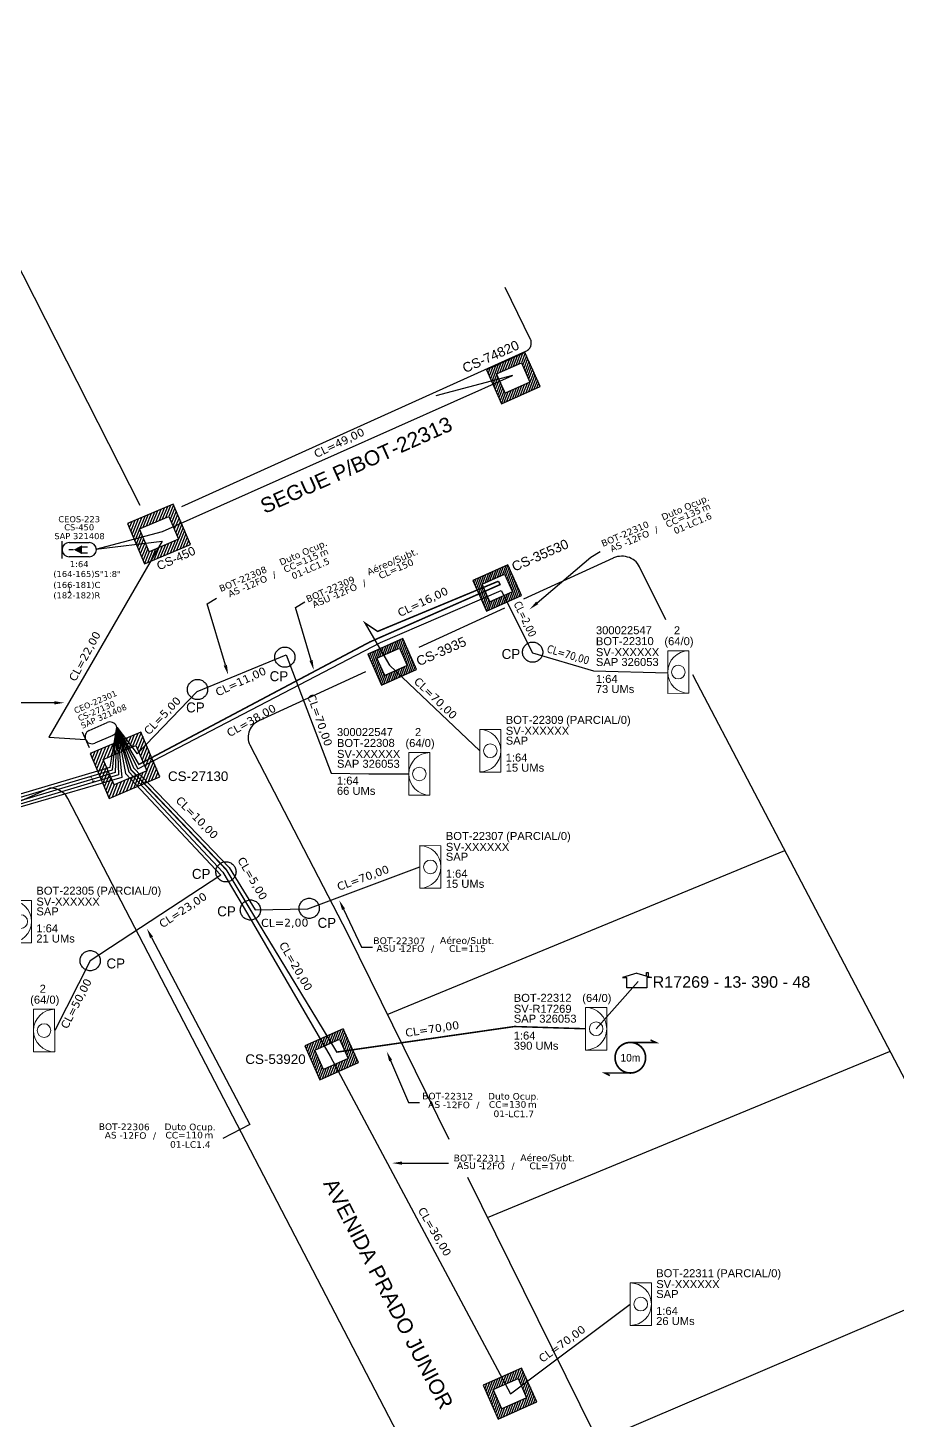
# Model space of a CAD drawing. Header units: metres. Extents: x -1286 to 424, y -500 to 94.
# Drawn here: x -767.7 to -617, y -372.5 to -131.2 of the extents above; entities that cross this region are included whole.
import ezdxf
from ezdxf import colors
from ezdxf.entities.mleader import LeaderData, LeaderLine
from ezdxf.enums import TextEntityAlignment as Align
from ezdxf.math import Vec2, Vec3

# ---------------------------------------------------------------- set-up
doc = ezdxf.new("R2010")
doc.units = ezdxf.units.M
doc.linetypes.add('PHANTOM2', pattern=[1.25, 0.625, -0.125, 0.125, -0.125, 0.125, -0.125])
for name, color, linetype in [('10.0-Cartográfico', 4, 'Continuous'), ('10.1-Caixas Subterrâneas', 5, 'Continuous'), ('20.4-CEOS', 1, 'Continuous'), ('20.5-CEO', 1, 'Continuous'), ('CAP_A_INSTALAR', 1, 'Continuous'), ('CELULAS_GPON', 7, 'Continuous'), ('Folga', 1, 'Continuous'), ('label_cabos', 7, 'Continuous'), ('Legenda', 1, 'Continuous'), ('LOGRADOURO', 5, 'Continuous'), ('surveys', 7, 'Continuous'), ('surveys legendas', 7, 'Continuous')]:
    doc.layers.add(name, color=color, linetype=linetype)
doc.layers.add("20.0-LEGENDA DOS CDO'S", color=1, linetype='Continuous', lineweight=0)
doc.layers.add('20.1-CDO_INTERIOR', color=1, linetype='Continuous', lineweight=0)
doc.layers.add('DROP DE CLIENTE', color=140, linetype='Continuous', plot=False)
doc.layers.add('EXTRA', color=50, linetype='Continuous', plot=False)
doc.styles.add('ARIAL', font='arial.ttf')
doc.styles.add('siredit', font='verdana.ttf')
doc.linetypes.add('FENCELINE1', pattern='A,0.25,-0.1,[133,ltypeshp.shx,S=0.1,R=0,X=-0.1,Y=0],-0.1,1', length=1.45)

# ---------------------------------------------------------------- blocks, each defined once
blk = doc.blocks.new('MHMZ')
at = {"color": 0, "linetype": 'PHANTOM2'}
blk.add_circle((0, 0), 0.0000101, dxfattribs=at)
blk = doc.blocks.new('*X74')
at = {"color": 0, "linetype": 'Continuous'}
for p, q in [((-1.25, 0.34099), (-0.49099, 1.1)), ((-1.25, 0.517767), (-0.667767, 1.1)), ((-1.25, 0.694544), (-0.844544, 1.1)), ((-1.25, 0.87132), (-1.02132, 1.1)), ((-1.25, 1.048097), (-1.198097, 1.1)), ((-0.789214, 0.625), (-0.314214, 1.1)), ((-0.612437, 0.625), (-0.137437, 1.1)), ((-0.43566, 0.625), (0.03934, 1.1)), ((-0.258883, 0.625), (0.216117, 1.1)), ((-0.082107, 0.625), (0.392893, 1.1)), ((0.09467, 0.625), (0.56967, 1.1)), ((0.271447, 0.625), (0.746447, 1.1)), ((0.448223, 0.625), (0.923223, 1.1)), ((0.625, 0.625), (1.1, 1.1)), ((0.801777, 0.625), (1.25, 1.073223)), ((0.8035, 0.449947), (1.25, 0.896447)), ((0.8035, 0.27317), (1.25, 0.71967)), ((-1.25, 0.164214), (-0.8035, 0.610714)), ((-1.25, -0.012563), (-0.8035, 0.433937)), ((-1.25, -0.18934), (-0.8035, 0.25716)), ((-1.25, -0.366117), (-0.8035, 0.080383)), ((0.8035, 0.096393), (1.25, 0.542893)), ((0.8035, -0.080383), (1.25, 0.366117)), ((0.8035, -0.25716), (1.25, 0.18934)), ((0.8035, -0.433937), (1.25, 0.012563)), ((-1.25, -0.542893), (-0.8035, -0.096393)), ((-1.25, -0.71967), (-0.8035, -0.27317)), ((-1.25, -0.896447), (-0.8035, -0.449947)), ((-1.25, -1.073223), (-0.801777, -0.625)), ((-1.1, -1.1), (-0.625, -0.625)), ((-0.923223, -1.1), (-0.448223, -0.625)), ((-0.746447, -1.1), (-0.271447, -0.625)), ((-0.56967, -1.1), (-0.09467, -0.625)), ((-0.392893, -1.1), (0.082107, -0.625)), ((-0.216117, -1.1), (0.258883, -0.625)), ((-0.03934, -1.1), (0.43566, -0.625)), ((0.137437, -1.1), (0.612437, -0.625)), ((0.314214, -1.1), (0.789214, -0.625)), ((0.49099, -1.1), (1.25, -0.34099)), ((0.667767, -1.1), (1.25, -0.517767)), ((0.8035, -0.610714), (1.25, -0.164214)), ((0.844544, -1.1), (1.25, -0.694544)), ((1.02132, -1.1), (1.25, -0.87132)), ((1.198097, -1.1), (1.25, -1.048097))]:
    blk.add_line(p, q, dxfattribs=at)
blk = doc.blocks.new('MANHOLE_MQ')
at = {"color": 0, "linetype": 'Continuous'}
for p, q in [((0.00000623, 0.00000569), (-0.00000627, 0.00000569)), ((-0.00000627, 0.00000569), (-0.00000627, -0.00000531)), ((-0.00000404, 0.00000331), (0.00000399, 0.00000331)), ((-0.00000404, -0.00000294), (-0.00000404, 0.00000331)), ((0.00000399, 0.00000331), (0.00000399, -0.00000294)), ((0.00000623, -0.00000531), (0.00000623, 0.00000569)), ((0.00000399, -0.00000294), (-0.00000404, -0.00000294)), ((0.00000399, -0.00000294), (0.00000399, -0.00000294)), ((-0.00000627, -0.00000531), (0.00000623, -0.00000531))]:
    blk.add_line(p, q, dxfattribs=at)
at = {"color": 0, "linetype": 'Continuous', "xscale": 5e-06, "yscale": 5e-06, "zscale": 1e-05}
blk.add_blockref('*X74', (-0.00000002, 0.00000019), dxfattribs=at)
blk = doc.blocks.new('*U86')
at = {"layer": '20.4-CEOS', "color": 7, "style": 'siredit'}
for tag, p in [('FIBRAS_SPLITTER', (0, 0)), ('FIBRAS_TOP_C', (0, -4.13)), ('RESERVA_FINAIS', (0, -5.46))]:
    blk.add_attdef(tag, p, '', height=1.01, dxfattribs=at)
for tag, p, flags in [('ID_ATIVIDADE', (0, -6.77), 3), ('QTDE', (0, -9.4), 1), ('FATOR', (0, -8.09), 1), ('FID', (0, -10.71), 1)]:
    blk.add_attdef(tag, p, '', height=1.01, dxfattribs=dict(at, flags=flags))
blk = doc.blocks.new('CDOI_CT_DRT')
at = {"layer": '20.1-CDO_INTERIOR', "color": 0, "lineweight": 18}
blk.add_lwpolyline([(2.13, -2.13), (2.13, 2.12), (0, 2.12), (0, -2.13)], close=True, dxfattribs=at)
blk.add_circle((1.06, 0), 0.68, dxfattribs=at)
blk.add_arc((0, 0), 2.13, 269.9724, 89.9724, dxfattribs=at)
at = {"layer": "20.0-LEGENDA DOS CDO'S", "color": 0, "style": 'ARIAL'}
for tag, p in [('CDO_N', (2.61, 2.69)), ('SURVEY', (2.61, 1.6)), ('SAP', (2.61, 0.61)), ('1:XX', (2.6, -1.08)), ('UMS', (2.6, -2.09))]:
    blk.add_attdef(tag, p, '', height=0.68, rotation=359.9724, dxfattribs=at)
blk.add_attdef('FIBRAS_UTILIZADAS', text='', height=0.68, rotation=359.9724, dxfattribs=at).set_placement((10.32, 2.69), align=Align.CENTER)
blk = doc.blocks.new('Inst CB DT OCUP CFOA-SM-AS-80-TS-24')
at = {"layer": 'label_cabos', "color": 0, "style": 'siredit'}
for tag, flags, p in [('ID_ATIVIDADE', 3, (1.31, 2.67)), ('FATOR', 1, (11.56, 2.55))]:
    blk.add_attdef(tag, text='', height=1, rotation=359.69, dxfattribs=dict(at, flags=flags)).set_placement(p, align=Align.MIDDLE_CENTER)
for tag, p in [('TIPO_CABO', (1.76, 0)), ('DESTINO_CABO', (3.13, 1.26)), ('CABO', (4.69, -0.05)), ('/', (7.71, -0.05)), ('LANCE', (10.91, 0)), ('TIPO_CABO', (13.11, 1.24)), ('UND', (15.96, 0)), ('FID', (13.15, -1.41))]:
    blk.add_attdef(tag, text='', height=1, rotation=359.69, dxfattribs=at).set_placement(p, align=Align.MIDDLE_CENTER)
blk.add_attdef('QTDE', (12.43, -0.47), '', height=1, rotation=359.69, dxfattribs=at)
blk = doc.blocks.new('LEGENDA DOS CABOS')
at = {"layer": 'EXTRA', "color": 0, "style": 'siredit'}
for tag, p in [('ID', (4.6, 0.97)), ('XX', (9.03, 0.97))]:
    blk.add_attdef(tag, text='', height=0.48, rotation=359.69, dxfattribs=at).set_placement(p, align=Align.MIDDLE_CENTER)
at = {"layer": 'Legenda', "color": 0, "style": 'siredit'}
for tag, p in [('TIPO_CABO', (1.31, 0)), ('CABO', (4.69, -0.05)), ('/', (6.81, -0.05)), ('METROS', (10.03, -0.05))]:
    blk.add_attdef(tag, text='', height=0.8, rotation=359.69, dxfattribs=at).set_placement(p, align=Align.MIDDLE_CENTER)
blk = doc.blocks.new('A$C07E14978')
at = {"layer": 'Folga', "color": 0, "const_width": 0.146}
blk.add_lwpolyline([(2.23, 2.92, 1.000012), (2.23, 0.28, 0.999978)], format="xyb", close=True, dxfattribs=at)
at = {"layer": 'Folga', "color": 0, "const_width": 0.137}
for points in [[(2.23, 2.92), (4.42, 2.92), (3.98, 3.13)], [(2.23, 0.28), (0.03, 0.28), (0.47, 0.06)]]:
    blk.add_lwpolyline(points, dxfattribs=at)
at = {"layer": 'Folga', "color": 0}
blk.add_text('10m', height=0.659, dxfattribs=at).set_placement((1.38, 1.27))

msp = doc.modelspace()

# ---------------------------------------------------------------- linework, layer by layer
at = {"layer": '10.0-Cartográfico'}
for p, q in [((-705.43, -302.13), (-636.52, -273.72)), ((-688.04, -337.33), (-618.34, -308.59))]:
    msp.add_line(p, q, dxfattribs=at)
for points in [[(-790.37, -131.18), (-764.68, -181.72)], [(-741.03, -214.1), (-681.4, -187.2), (-681.25, -187.13), (-681.09, -187.04), (-680.96, -186.93), (-680.84, -186.8), (-680.73, -186.67), (-680.64, -186.53), (-680.56, -186.39), (-680.51, -186.23), (-680.46, -186.08), (-680.45, -185.9), (-680.45, -185.75), (-680.45, -185.58), (-680.49, -185.42), (-680.54, -185.26), (-680.6, -185.16), (-684.99, -176.17)], [(-764.68, -181.72), (-748.32, -213.9)], [(-657.14, -233.77), (-661.69, -224.57), (-661.87, -224.27), (-662.06, -223.99), (-662.28, -223.74), (-662.54, -223.51), (-662.81, -223.31), (-663.12, -223.14), (-663.44, -222.99), (-663.76, -222.88), (-664.1, -222.79), (-664.46, -222.75), (-664.81, -222.74), (-665.17, -222.76), (-665.5, -222.81), (-665.86, -222.89), (-666.18, -223.02), (-666.28, -223.05), (-681.83, -230.2)], [(-685.11, -231.72), (-699.94, -238.54)], [(-709.19, -242.79), (-727.67, -251.29), (-727.99, -251.45), (-728.28, -251.64), (-728.54, -251.85), (-728.78, -252.09), (-728.99, -252.35), (-729.18, -252.64), (-729.32, -252.94), (-729.44, -253.25), (-729.5, -253.56), (-729.55, -253.89), (-729.56, -254.22), (-729.52, -254.55), (-729.45, -254.86), (-729.35, -255.17), (-729.22, -255.44)], [(-651.72, -244.74), (-652.44, -243.28)], [(-599.36, -344.56), (-651.72, -244.74)], [(-729.22, -255.44), (-712.34, -288.13), (-694.74, -323.76)], [(-695.9, -389.64), (-760.79, -264.71), (-760.96, -264.43), (-761.17, -264.16), (-761.39, -263.92), (-761.65, -263.69), (-761.94, -263.49), (-762.23, -263.32), (-762.55, -263.18), (-762.89, -263.07), (-763.23, -263), (-763.58, -262.96), (-763.94, -262.94), (-874.23, -311.75)], [(-691.49, -330.35), (-669.62, -374.64), (-669.53, -374.79), (-669.43, -374.92), (-669.32, -375.04), (-669.19, -375.17), (-669.05, -375.27), (-668.9, -375.35), (-668.74, -375.43), (-668.57, -375.49), (-668.4, -375.53), (-668.24, -375.55), (-668.05, -375.56), (-667.88, -375.54), (-667.71, -375.52), (-667.53, -375.48), (-667.36, -375.41), (-600.16, -346.67)]]:
    msp.add_lwpolyline(points, dxfattribs=at)
at = {"layer": '20.1-CDO_INTERIOR', "color": 7, "lineweight": 18}
for points in [[(-656.81, -246.51), (-656.81, -239.14), (-653.13, -239.14), (-653.13, -246.5)], [(-685.72, -260.14), (-685.71, -252.77), (-689.4, -252.77), (-689.4, -260.14)], [(-701.7, -264.15), (-701.7, -256.78), (-698.02, -256.78), (-698.02, -264.15)], [(-696.11, -280.26), (-696.11, -272.9), (-699.79, -272.89), (-699.79, -280.26)], [(-766.76, -308.62), (-766.76, -301.26), (-763.08, -301.26), (-763.07, -308.62)], [(-659.64, -356.03), (-659.64, -348.66), (-663.32, -348.66), (-663.32, -356.03)]]:
    msp.add_lwpolyline(points, close=True, dxfattribs=at)
at = {"layer": '20.1-CDO_INTERIOR', "color": 1, "lineweight": 18}
msp.add_lwpolyline([(-667.37, -300.95), (-667.36, -308.32), (-671.05, -308.32), (-671.05, -300.95)], close=True, dxfattribs=at)
at = {"layer": '20.1-CDO_INTERIOR', "color": 7, "lineweight": 18}
for centre in [(-654.97, -242.82), (-687.56, -256.45), (-699.86, -260.47), (-697.95, -276.58), (-764.92, -304.94), (-661.48, -352.35)]:
    msp.add_circle(centre, 1.18, dxfattribs=at)
at = {"layer": '20.1-CDO_INTERIOR', "color": 1, "lineweight": 18}
msp.add_circle((-669.21, -304.63), 1.18, dxfattribs=at)
at = {"layer": '20.1-CDO_INTERIOR', "color": 7, "lineweight": 18}
for centre, start, end in [((-653.13, -242.82), 90.0276, 270.0276), ((-689.4, -256.45), 269.9724, 89.9724), ((-698.02, -260.46), 90.0276, 270.0276), ((-699.79, -276.58), 269.9724, 89.9724), ((-763.07, -304.94), 90.0276, 270.0276), ((-663.32, -352.35), 269.9724, 89.9724)]:
    msp.add_arc(centre, 3.68, start, end, dxfattribs=at)
at = {"layer": '20.1-CDO_INTERIOR', "color": 1, "lineweight": 18}
msp.add_arc((-671.05, -304.63), 3.68, 270.0276, 90.0276, dxfattribs=at)
at = {"layer": '20.4-CEOS', "color": 5}
for p, q in [((-760.56, -220.37), (-757.09, -220.37)), ((-757.09, -222.85), (-760.56, -222.85))]:
    msp.add_line(p, q, dxfattribs=at)
for points in [[(-761.8, -223.11), (-761.8, -220.12)], [(-759.79, -221.61), (-760.62, -221.61)], [(-758.41, -221.12), (-757.36, -221.12)], [(-758.41, -222.15), (-757.36, -222.15)]]:
    msp.add_lwpolyline(points, dxfattribs=at)
msp.add_lwpolyline([(-759.79, -221.61, 0, 1.53, 0), (-758.35, -221.61, 1.53, 1.53, 0)], format="xyseb", dxfattribs=at)
for centre, start, end in [((-760.56, -221.61), 90, 270), ((-757.09, -221.61), 270, 90)]:
    msp.add_arc(centre, 1.24, start, end, dxfattribs=at)
at = {"layer": '20.5-CEO', "color": 5}
for p, q in [((-757.08, -252.92), (-753.96, -251.56)), ((-752.99, -253.78), (-756.11, -255.15))]:
    msp.add_line(p, q, dxfattribs=at)
msp.add_lwpolyline([(-758.29, -253.18), (-757.12, -255.86)], dxfattribs=at)
for centre, start, end in [((-756.6, -254.03), 113.5674, 293.5674), ((-753.48, -252.67), 293.5674, 113.5674)]:
    msp.add_arc(centre, 1.21, start, end, dxfattribs=at)
at = {"layer": 'CAP_A_INSTALAR', "color": 7, "linetype": 'FENCELINE1', "ltscale": 3}
for points in [[(-755.94, -221.52), (-744.36, -218.47), (-683.71, -191.42), (-696.99, -194.92)], [(-752.31, -252.35), (-748.69, -259.56), (-706.62, -237.72), (-685.68, -228.66), (-680.23, -239.47), (-669.66, -242.58), (-656.81, -242.95)], [(-752.31, -252.35), (-748.8, -256.97), (-738.39, -246.2), (-722.96, -239.83), (-715.17, -260.33), (-708.61, -260.45), (-701.7, -260.47)], [(-705.01, -241.63), (-689.4, -256.45), (-689.4, -256.45)], [(-850.68, -297.16), (-819.26, -282.84), (-787.34, -269.36), (-753.44, -259.31), (-752.31, -252.35)], [(-850.2, -298.19), (-819.1, -283.29), (-787.12, -269.89), (-753.07, -259.76), (-752.31, -252.35)], [(-752.31, -252.35), (-752.58, -260.2), (-786.98, -270.44), (-818.93, -283.82), (-831.02, -293.95), (-816.62, -309.1), (-803.45, -309.1)], [(-752.31, -252.35), (-752.04, -260.64), (-786.74, -270.98), (-818.22, -284.22), (-799.71, -297.16), (-787.35, -297.17)], [(-752.31, -252.35), (-751.41, -261.09), (-786.44, -271.26), (-790.26, -278.23), (-770.77, -286.05), (-770.77, -286.05)], [(-752.31, -252.35), (-750.82, -260.42), (-734.29, -278.04), (-756.92, -292.83), (-763.07, -304.94), (-763.07, -304.94)], [(-752.31, -252.35), (-750.24, -260.08), (-733.94, -277.48), (-729.67, -284.72), (-715.34, -309.39), (-684.03, -367.88), (-663.32, -352.35), (-663.32, -352.35)], [(-752.31, -252.35), (-749.39, -259.4), (-732.8, -276.67), (-728.3, -284.02), (-719.18, -283.87)], [(-719.18, -283.87), (-699.79, -276.58), (-699.79, -276.58)]]:
    msp.add_lwpolyline(points, dxfattribs=at)
at = {"layer": 'CAP_A_INSTALAR', "color": 5, "linetype": 'FENCELINE1', "ltscale": 3}
msp.add_lwpolyline([(-755.94, -221.52), (-744.45, -220.12), (-764.1, -254.12), (-757.71, -254.52)], dxfattribs=at)
at = {"layer": 'CAP_A_INSTALAR', "color": 8, "linetype": 'FENCELINE1', "ltscale": 3, "const_width": 0.26}
for points in [[(-752.31, -252.35), (-748.48, -258.82), (-708.44, -237.6), (-685.87, -227.66), (-686.15, -227.07)], [(-686.15, -227.07), (-707.09, -235.77), (-709.27, -234.32), (-705.01, -241.63)]]:
    msp.add_lwpolyline(points, dxfattribs=at)
at = {"layer": 'CAP_A_INSTALAR', "linetype": 'FENCELINE1', "ltscale": 3, "const_width": 0.26}
msp.add_lwpolyline([(-752.31, -252.35), (-749.86, -259.73), (-733.31, -277.08), (-729.05, -284.17), (-714.16, -308.67), (-683.37, -304.24), (-671.05, -304.63)], dxfattribs=at)
at = {"layer": 'DROP DE CLIENTE'}
msp.add_lwpolyline([(-661.94, -296.42), (-669.18, -304.66)], dxfattribs=at)
at = {"layer": 'surveys'}
for p, q in [((-662.15, -294.99), (-664.67, -295.72)), ((-664.67, -295.72), (-663.88, -295.72)), ((-663.88, -297.52), (-663.88, -295.73)), ((-662.15, -294.99), (-659.64, -295.72)), ((-660.47, -294.88), (-660.2, -294.88)), ((-660.47, -295.47), (-660.47, -294.88)), ((-659.64, -295.72), (-660.43, -295.72)), ((-660.43, -295.72), (-660.43, -297.52)), ((-660.2, -294.88), (-660.2, -295.55)), ((-660.43, -297.52), (-663.88, -297.52))]:
    msp.add_line(p, q, dxfattribs=at)

# ---------------------------------------------------------------- block references
at = {"layer": '10.1-Caixas Subterrâneas', "color": 30}
for p, xscale, yscale, zscale, rotation in [((-683.63, -191.78), 585277.2624570339, 585277.2624570339, 585277.2624570339, 204.0747393551157), ((-745.06, -218.79), 689563.0292221053, 689563.0292221053, 689563.0292221053, 202.9875673620461), ((-686.42, -228.16), 532070.2385973035, 532070.2385973035, 532070.2385973035, 204.0747393551157), ((-704.63, -240.95), 532070.2385973035, 532070.2385973035, 532070.2385973035, 204.0747393551157), ((-750.96, -258.83), 766181.1435801168, 766181.1435801168, 766181.1435801168, 202.9875673620461), ((-715.14, -308.95), 585277.2624570339, 585277.2624570339, 585277.2624570339, 204.0747393551157), ((-684.21, -367.76), 585277.2624570339, 585277.2624570339, 585277.2624570339, 204.0747393551157)]:
    msp.add_blockref('MANHOLE_MQ', p, dxfattribs=dict(at, xscale=xscale, yscale=yscale, zscale=zscale, rotation=rotation))
at = {"layer": '10.1-Caixas Subterrâneas', "xscale": 173315.0100434826, "yscale": 173315.0100434826, "zscale": 173315.0100434826}
for p in [(-723.18, -240.23), (-680.22, -239.37), (-738.31, -245.84), (-733.39, -277.43), (-718.95, -283.76), (-729.15, -284.05)]:
    msp.add_blockref('MHMZ', p, dxfattribs=at)
at = {"layer": '10.1-Caixas Subterrâneas', "linetype": 'ByBlock', "xscale": 173315.0100434826, "yscale": 173315.0100434826, "zscale": 173315.0100434826}
msp.add_blockref('MHMZ', (-756.92, -292.83), dxfattribs=at)
at = {"layer": '20.1-CDO_INTERIOR', "color": 7}
ref = msp.add_blockref('CDOI_CT_DRT', (-770.78, -286.05), dxfattribs=dict(at, xscale=1.733150100434826, yscale=1.733150100434826, zscale=1.733150100434826))
ref.add_attrib('CDO_N', 'BOT-22305', (-766.25, -281.39), dxfattribs={"layer": "20.0-LEGENDA DOS CDO'S", "color": 8, "height": 1.387, "rotation": 359.9724, "style": 'ARIAL'})
ref.add_attrib('FIBRAS_UTILIZADAS', '          (PARCIAL/0)', dxfattribs={"layer": "20.0-LEGENDA DOS CDO'S", "color": 8, "height": 1.3865, "rotation": 359.9724, "style": 'ARIAL'}).set_placement((-752.89, -281.4), align=Align.CENTER)
ref.add_attrib('SURVEY', 'SV-XXXXXX', (-766.25, -283.28), dxfattribs={"layer": "20.0-LEGENDA DOS CDO'S", "color": 8, "height": 1.387, "rotation": 359.9724, "style": 'ARIAL'})
ref.add_attrib('SAP', 'SAP', (-766.25, -284.99), dxfattribs={"layer": "20.0-LEGENDA DOS CDO'S", "color": 8, "height": 1.387, "rotation": 359.9724, "style": 'ARIAL'})
ref.add_attrib('1:XX', '1:64', (-766.26, -287.92), dxfattribs={"layer": "20.0-LEGENDA DOS CDO'S", "color": 8, "height": 1.387, "rotation": 359.9724, "style": 'ARIAL'})
ref.add_attrib('UMS', '21 UMs', (-766.26, -289.68), dxfattribs={"layer": "20.0-LEGENDA DOS CDO'S", "color": 8, "height": 1.387, "rotation": 359.9724, "style": 'ARIAL'})
at = {"layer": '20.4-CEOS', "color": 0, "lineweight": 0}
ref = msp.add_blockref('*U86', (-763.31, -226.34), dxfattribs=dict(at, xscale=1.039890060260896, yscale=1.039890060260896, zscale=1.039890060260896))
ref.add_attrib('FIBRAS_SPLITTER', '(164-165)S"1:8"', (-763.31, -226.34), dxfattribs={"color": 7, "height": 1.05, "style": 'siredit'})
ref.add_attrib('FIBRAS_TOP_C', '(166-181)C', (-763.31, -228.24), dxfattribs={"color": 7, "height": 1.05, "style": 'siredit'})
ref.add_attrib('RESERVA_FINAIS', '(182-182)R', (-763.31, -230.05), dxfattribs={"color": 7, "height": 1.05, "style": 'siredit'})
at = {"layer": 'Folga', "xscale": 2.006958307478562, "yscale": 2.006958307478562, "zscale": 2.006958307478562}
msp.add_blockref('A$C07E14978', (-667.76, -312.86), dxfattribs=at)
at = {"layer": 'label_cabos', "color": 0, "lineweight": 0}
ref = msp.add_blockref('Inst CB DT OCUP CFOA-SM-AS-80-TS-24', (-666.9, -221.62), dxfattribs=dict(at, xscale=1.143879066286985, yscale=1.143879066286985, zscale=1.143879066286985, rotation=23.7579626905763))
ref.add_attrib('DESTINO_CABO', 'BOT-22310', dxfattribs={"color": 0, "height": 1.144, "rotation": 23.448, "style": 'siredit'}).set_placement((-664.2, -218.86), align=Align.MIDDLE_CENTER)
ref.add_attrib('CABO', '12FO', dxfattribs={"color": 0, "height": 1.144, "rotation": 23.448, "style": 'siredit'}).set_placement((-661.97, -219.52), align=Align.MIDDLE_CENTER)
ref.add_attrib('TIPO_CABO', 'Duto Ocup.', dxfattribs={"color": 0, "height": 1.144, "rotation": 23.448, "style": 'siredit'}).set_placement((-653.75, -214.28), align=Align.MIDDLE_CENTER)
ref.add_attrib('/', '/', dxfattribs={"color": 0, "height": 1.14, "rotation": 23.448, "style": 'siredit'}).set_placement((-658.8, -218.12), align=Align.MIDDLE_CENTER)
ref.add_attrib('TIPO_CABO', 'AS - ', dxfattribs={"color": 0, "height": 1.144, "rotation": 23.448, "style": 'siredit'}).set_placement((-665.05, -220.82), align=Align.MIDDLE_CENTER)
ref.add_attrib('FID', '01-LC1.6', dxfattribs={"color": 0, "height": 1.144, "rotation": 23.448, "style": 'siredit'}).set_placement((-652.48, -217.04), align=Align.MIDDLE_CENTER)
ref.add_attrib('LANCE', 'CC=', dxfattribs={"color": 0, "height": 1.144, "rotation": 23.448, "style": 'siredit'}).set_placement((-655.48, -216.59), align=Align.MIDDLE_CENTER)
ref.add_attrib('QTDE', '135', (-653.67, -216.39), dxfattribs={"color": 0, "height": 1.144, "rotation": 23.448, "style": 'siredit'})
ref.add_attrib('UND', 'm', dxfattribs={"color": 0, "height": 1.14, "rotation": 23.448, "style": 'siredit'}).set_placement((-650.18, -214.26), align=Align.MIDDLE_CENTER)
ref = msp.add_blockref('Inst CB DT OCUP CFOA-SM-AS-80-TS-24', (-733.14, -229.45), dxfattribs=dict(at, xscale=1.143879066286985, yscale=1.143879066286985, zscale=1.143879066286985, rotation=23.7579626905763))
ref.add_attrib('DESTINO_CABO', 'BOT-22308', dxfattribs={"color": 0, "height": 1.144, "rotation": 23.448, "style": 'siredit'}).set_placement((-730.44, -226.68), align=Align.MIDDLE_CENTER)
ref.add_attrib('CABO', '12FO', dxfattribs={"color": 0, "height": 1.144, "rotation": 23.448, "style": 'siredit'}).set_placement((-728.21, -227.34), align=Align.MIDDLE_CENTER)
ref.add_attrib('TIPO_CABO', 'Duto Ocup.', dxfattribs={"color": 0, "height": 1.144, "rotation": 23.448, "style": 'siredit'}).set_placement((-719.99, -222.1), align=Align.MIDDLE_CENTER)
ref.add_attrib('/', '/', dxfattribs={"color": 0, "height": 1.14, "rotation": 23.448, "style": 'siredit'}).set_placement((-725.04, -225.95), align=Align.MIDDLE_CENTER)
ref.add_attrib('TIPO_CABO', 'AS - ', dxfattribs={"color": 0, "height": 1.144, "rotation": 23.448, "style": 'siredit'}).set_placement((-731.29, -228.64), align=Align.MIDDLE_CENTER)
ref.add_attrib('FID', '01-LC1.5', dxfattribs={"color": 0, "height": 1.144, "rotation": 23.448, "style": 'siredit'}).set_placement((-718.72, -224.87), align=Align.MIDDLE_CENTER)
ref.add_attrib('LANCE', 'CC=', dxfattribs={"color": 0, "height": 1.144, "rotation": 23.448, "style": 'siredit'}).set_placement((-721.72, -224.42), align=Align.MIDDLE_CENTER)
ref.add_attrib('QTDE', '115', (-719.91, -224.22), dxfattribs={"color": 0, "height": 1.144, "rotation": 23.448, "style": 'siredit'})
ref.add_attrib('UND', 'm', dxfattribs={"color": 0, "height": 1.14, "rotation": 23.448, "style": 'siredit'}).set_placement((-716.42, -222.09), align=Align.MIDDLE_CENTER)
ref = msp.add_blockref('LEGENDA DOS CABOS', (-719.05, -232.18), dxfattribs=dict(at, xscale=1.169188942951612, yscale=1.169188942951612, zscale=1.169188942951612, rotation=23.69333946243338))
ref.add_attrib('ID', 'BOT-22309', dxfattribs={"color": 0, "height": 1.169, "rotation": 23.3833, "style": 'siredit'}).set_placement((-715.28, -228.45), align=Align.MIDDLE_CENTER)
ref.add_attrib('CABO', '12FO', dxfattribs={"color": 0, "height": 1.169, "rotation": 23.3833, "style": 'siredit'}).set_placement((-712.67, -228.78), align=Align.MIDDLE_CENTER)
ref.add_attrib('METROS', 'CL=150', dxfattribs={"color": 0, "height": 1.169, "rotation": 23.3833, "style": 'siredit'}).set_placement((-703.9, -224.93), align=Align.MIDDLE_CENTER)
ref.add_attrib('XX', 'Aéreo/Subt.', dxfattribs={"color": 0, "height": 1.1692, "rotation": 23.3833, "style": 'siredit'}).set_placement((-704.52, -223.67), align=Align.MIDDLE_CENTER)
ref.add_attrib('/', '/', dxfattribs={"color": 0, "height": 1.17, "rotation": 23.3833, "style": 'siredit'}).set_placement((-709.43, -227.36), align=Align.MIDDLE_CENTER)
ref.add_attrib('TIPO_CABO', 'ASU -', dxfattribs={"color": 0, "height": 1.169, "rotation": 23.3833, "style": 'siredit'}).set_placement((-716.36, -230.34), align=Align.MIDDLE_CENTER)
ref = msp.add_blockref('LEGENDA DOS CABOS', (-708.3, -291.29), dxfattribs=dict(at, xscale=1.169188942951612, yscale=1.169188942951612, zscale=1.169188942951612))
ref.add_attrib('ID', 'BOT-22307', dxfattribs={"color": 0, "height": 1.169, "rotation": 359.69, "style": 'siredit'}).set_placement((-703.34, -289.39), align=Align.MIDDLE_CENTER)
ref.add_attrib('CABO', '12FO', dxfattribs={"color": 0, "height": 1.169, "rotation": 359.69, "style": 'siredit'}).set_placement((-701.09, -290.74), align=Align.MIDDLE_CENTER)
ref.add_attrib('METROS', 'CL=115', dxfattribs={"color": 0, "height": 1.169, "rotation": 359.69, "style": 'siredit'}).set_placement((-691.51, -290.74), align=Align.MIDDLE_CENTER)
ref.add_attrib('XX', 'Aéreo/Subt.', dxfattribs={"color": 0, "height": 1.1692, "rotation": 359.69, "style": 'siredit'}).set_placement((-691.57, -289.34), align=Align.MIDDLE_CENTER)
ref.add_attrib('/', '/', dxfattribs={"color": 0, "height": 1.17, "rotation": 359.69, "style": 'siredit'}).set_placement((-697.55, -290.74), align=Align.MIDDLE_CENTER)
ref.add_attrib('TIPO_CABO', 'ASU -', dxfattribs={"color": 0, "height": 1.169, "rotation": 359.69, "style": 'siredit'}).set_placement((-705.09, -290.68), align=Align.MIDDLE_CENTER)
ref = msp.add_blockref('Inst CB DT OCUP CFOA-SM-AS-80-TS-24', (-698.53, -317.76), dxfattribs=dict(at, xscale=1.143879066286985, yscale=1.143879066286985, zscale=1.143879066286985))
ref.add_attrib('DESTINO_CABO', 'BOT-22312', dxfattribs={"color": 0, "height": 1.144, "rotation": 359.69, "style": 'siredit'}).set_placement((-694.94, -316.31), align=Align.MIDDLE_CENTER)
ref.add_attrib('CABO', '12FO', dxfattribs={"color": 0, "height": 1.144, "rotation": 359.69, "style": 'siredit'}).set_placement((-693.17, -317.82), align=Align.MIDDLE_CENTER)
ref.add_attrib('TIPO_CABO', 'Duto Ocup.', dxfattribs={"color": 0, "height": 1.144, "rotation": 359.69, "style": 'siredit'}).set_placement((-683.53, -316.33), align=Align.MIDDLE_CENTER)
ref.add_attrib('/', '/', dxfattribs={"color": 0, "height": 1.14, "rotation": 359.69, "style": 'siredit'}).set_placement((-689.7, -317.82), align=Align.MIDDLE_CENTER)
ref.add_attrib('TIPO_CABO', 'AS - ', dxfattribs={"color": 0, "height": 1.144, "rotation": 359.69, "style": 'siredit'}).set_placement((-696.51, -317.76), align=Align.MIDDLE_CENTER)
ref.add_attrib('FID', '01-LC1.7', dxfattribs={"color": 0, "height": 1.144, "rotation": 359.69, "style": 'siredit'}).set_placement((-683.49, -319.38), align=Align.MIDDLE_CENTER)
ref.add_attrib('LANCE', 'CC=', dxfattribs={"color": 0, "height": 1.144, "rotation": 359.69, "style": 'siredit'}).set_placement((-686.05, -317.76), align=Align.MIDDLE_CENTER)
ref.add_attrib('QTDE', '130', (-684.31, -318.3), dxfattribs={"color": 0, "height": 1.144, "rotation": 359.69, "style": 'siredit'})
ref.add_attrib('UND', 'm', dxfattribs={"color": 0, "height": 1.14, "rotation": 359.69, "style": 'siredit'}).set_placement((-680.27, -317.76), align=Align.MIDDLE_CENTER)
ref = msp.add_blockref('Inst CB DT OCUP CFOA-SM-AS-80-TS-24', (-754.6, -323.07), dxfattribs=dict(at, xscale=1.143879066286985, yscale=1.143879066286985, zscale=1.143879066286985))
ref.add_attrib('DESTINO_CABO', 'BOT-22306', dxfattribs={"color": 0, "height": 1.144, "rotation": 359.69, "style": 'siredit'}).set_placement((-751.02, -321.62), align=Align.MIDDLE_CENTER)
ref.add_attrib('CABO', '12FO', dxfattribs={"color": 0, "height": 1.144, "rotation": 359.69, "style": 'siredit'}).set_placement((-749.24, -323.13), align=Align.MIDDLE_CENTER)
ref.add_attrib('TIPO_CABO', 'Duto Ocup.', dxfattribs={"color": 0, "height": 1.144, "rotation": 359.69, "style": 'siredit'}).set_placement((-739.6, -321.64), align=Align.MIDDLE_CENTER)
ref.add_attrib('/', '/', dxfattribs={"color": 0, "height": 1.14, "rotation": 359.69, "style": 'siredit'}).set_placement((-745.77, -323.13), align=Align.MIDDLE_CENTER)
ref.add_attrib('TIPO_CABO', 'AS - ', dxfattribs={"color": 0, "height": 1.144, "rotation": 359.69, "style": 'siredit'}).set_placement((-752.58, -323.07), align=Align.MIDDLE_CENTER)
ref.add_attrib('FID', '01-LC1.4', dxfattribs={"color": 0, "height": 1.144, "rotation": 359.69, "style": 'siredit'}).set_placement((-739.56, -324.69), align=Align.MIDDLE_CENTER)
ref.add_attrib('LANCE', 'CC=', dxfattribs={"color": 0, "height": 1.144, "rotation": 359.69, "style": 'siredit'}).set_placement((-742.12, -323.07), align=Align.MIDDLE_CENTER)
ref.add_attrib('QTDE', '110', (-740.38, -323.61), dxfattribs={"color": 0, "height": 1.144, "rotation": 359.69, "style": 'siredit'})
ref.add_attrib('UND', 'm', dxfattribs={"color": 0, "height": 1.14, "rotation": 359.69, "style": 'siredit'}).set_placement((-736.34, -323.07), align=Align.MIDDLE_CENTER)
ref = msp.add_blockref('LEGENDA DOS CABOS', (-694.36, -328.95), dxfattribs=dict(at, xscale=1.169188942951612, yscale=1.169188942951612, zscale=1.169188942951612))
ref.add_attrib('ID', 'BOT-22311', dxfattribs={"color": 0, "height": 1.169, "rotation": 359.69, "style": 'siredit'}).set_placement((-689.41, -327.05), align=Align.MIDDLE_CENTER)
ref.add_attrib('CABO', '12FO', dxfattribs={"color": 0, "height": 1.169, "rotation": 359.69, "style": 'siredit'}).set_placement((-687.16, -328.4), align=Align.MIDDLE_CENTER)
ref.add_attrib('METROS', 'CL=170', dxfattribs={"color": 0, "height": 1.169, "rotation": 359.69, "style": 'siredit'}).set_placement((-677.58, -328.4), align=Align.MIDDLE_CENTER)
ref.add_attrib('XX', 'Aéreo/Subt.', dxfattribs={"color": 0, "height": 1.1692, "rotation": 359.69, "style": 'siredit'}).set_placement((-677.64, -327), align=Align.MIDDLE_CENTER)
ref.add_attrib('/', '/', dxfattribs={"color": 0, "height": 1.17, "rotation": 359.69, "style": 'siredit'}).set_placement((-683.62, -328.4), align=Align.MIDDLE_CENTER)
ref.add_attrib('TIPO_CABO', 'ASU -', dxfattribs={"color": 0, "height": 1.169, "rotation": 359.69, "style": 'siredit'}).set_placement((-691.16, -328.34), align=Align.MIDDLE_CENTER)

# ---------------------------------------------------------------- texts
at = {"color": 7, "style": 'ARIAL'}
msp.add_text('SEGUE P/BOT-22313', height=2.5997, rotation=24.0387, dxfattribs=at).set_placement((-710.81, -206.93), align=Align.MIDDLE_CENTER)
at = {"layer": '10.1-Caixas Subterrâneas', "color": 30, "style": 'ARIAL'}
for s, height, rotation, p in [('CS-74820', 1.664, 24.0747, (-691.93, -191.03)), ('CS-450', 1.497, 24.0747, (-744.98, -225.22)), ('CS-35530', 1.664, 23.701, (-683.39, -225.43)), ('CS-3935', 1.664, 23.701, (-699.94, -241.83))]:
    msp.add_text(s, height=height, rotation=rotation, dxfattribs=at).set_placement(p)
at = {"layer": '10.1-Caixas Subterrâneas'}
for p in [(-685.59, -240.55), (-725.81, -244.4), (-740.29, -249.81), (-739.29, -278.66), (-734.9, -285.14), (-717.51, -287.14), (-754.1, -294.18)]:
    msp.add_text('CP', height=1.733, dxfattribs=at).set_placement(p)
at = {"layer": '10.1-Caixas Subterrâneas', "color": 30, "style": 'ARIAL'}
for s, p in [('CS-27130', (-743.44, -261.7)), ('CS-53920', (-730.03, -310.73))]:
    msp.add_text(s, height=1.664, dxfattribs=at).set_placement(p)
at = {"layer": "20.0-LEGENDA DOS CDO'S", "color": 7, "style": 'ARIAL'}
for s, height, rotation, p in [('300022547', 1.387, 0.118, (-669.25, -236.27)), ('2', 1.39, 0.118, (-655.73, -236.27)), ('SV-XXXXXX', 1.387, 359.9724, (-669.25, -240.05)), ('BOT-22310', 1.387, 0.118, (-669.25, -238.16)), ('SAP 326053', 1.387, 359.9724, (-669.25, -241.76)), ('1:64', 1.387, 359.9724, (-669.26, -244.69)), ('73 UMs', 1.387, 359.9724, (-669.27, -246.45)), ('BOT-22309', 1.387, 359.9724, (-684.88, -251.79)), ('300022547', 1.387, 0.118, (-714.14, -253.91)), ('2', 1.39, 0.118, (-700.62, -253.91)), ('SV-XXXXXX', 1.387, 359.9724, (-684.87, -253.68)), ('BOT-22308', 1.387, 0.118, (-714.14, -255.8)), ('SAP', 1.387, 359.9724, (-684.88, -255.39)), ('SV-XXXXXX', 1.387, 359.9724, (-714.14, -257.69)), ('SAP 326053', 1.387, 359.9724, (-714.14, -259.4)), ('1:64', 1.387, 359.9724, (-684.89, -258.32)), ('15 UMs', 1.387, 359.9724, (-684.89, -260.08)), ('66 UMs', 1.387, 359.9724, (-714.15, -264.09)), ('1:64', 1.387, 359.9724, (-714.15, -262.33)), ('SV-XXXXXX', 1.387, 359.9724, (-695.26, -273.8)), ('BOT-22307', 1.387, 359.9724, (-695.27, -271.91)), ('SAP', 1.387, 359.9724, (-695.27, -275.51)), ('1:64', 1.387, 359.9724, (-695.28, -278.45)), ('15 UMs', 1.387, 359.9724, (-695.28, -280.2)), ('2', 1.39, 0.118, (-765.68, -298.39)), ('BOT-22311', 1.387, 359.9724, (-658.8, -347.68)), ('SV-XXXXXX', 1.387, 359.9724, (-658.79, -349.57)), ('SAP', 1.387, 359.9724, (-658.8, -351.28)), ('26 UMs', 1.387, 359.9724, (-658.81, -355.97)), ('1:64', 1.387, 359.9724, (-658.81, -354.22))]:
    msp.add_text(s, height=height, rotation=rotation, dxfattribs=at).set_placement(p)
for s, height, p in [('(64/0)', 1.387, (-654.85, -238.16)), ('(64/0)', 1.387, (-699.74, -255.81)), ('(64/0)', 1.387, (-764.8, -300.28)), ('          (PARCIAL/0)', 1.3865, (-645.43, -347.69))]:
    msp.add_text(s, height=height, rotation=359.9724, dxfattribs=at).set_placement(p, align=Align.CENTER)
at = {"layer": "20.0-LEGENDA DOS CDO'S", "color": 8, "style": 'ARIAL'}
for p in [(-671.51, -251.8), (-681.9, -271.92)]:
    msp.add_text('          (PARCIAL/0)', height=1.3865, rotation=359.9724, dxfattribs=at).set_placement(p, align=Align.CENTER)
at = {"layer": "20.0-LEGENDA DOS CDO'S", "color": 1, "style": 'ARIAL'}
for s, rotation, p in [('BOT-22312', 0.118, (-683.49, -299.97)), ('SV-R17269', 359.9724, (-683.49, -301.86)), ('SAP 326053', 359.9724, (-683.49, -303.57)), ('1:64', 359.9724, (-683.5, -306.5)), ('390 UMs', 359.9724, (-683.5, -308.26))]:
    msp.add_text(s, height=1.387, rotation=rotation, dxfattribs=at).set_placement(p)
msp.add_text('(64/0)', height=1.387, rotation=359.9724, dxfattribs=at).set_placement((-669.09, -299.98), align=Align.CENTER)
at = {"layer": '20.4-CEOS', "color": 7, "style": 'siredit'}
for s, p in [('CEOS-223', (-758.83, -215.8)), ('SAP 321408', (-758.77, -218.73)), ('CS-450', (-758.83, -217.2)), ('1:64', (-758.83, -223.58))]:
    msp.add_text(s, height=1.05, dxfattribs=at).set_placement(p, align=Align.TOP_CENTER)
msp.add_text('1', height=1.05, dxfattribs=at).set_placement((-761.01, -229.02))
msp.add_text('CEO-22301', height=1.024, rotation=23.5674, dxfattribs=at).set_placement((-756.22, -247.51), align=Align.TOP_CENTER)
msp.add_text('1', height=1.02, rotation=23.5674, dxfattribs=at).set_placement((-756.8, -262))
at = {"layer": '20.5-CEO', "color": 7, "style": 'siredit'}
for s, p in [('CS-27130', (-756.05, -249.07)), ('SAP 321408', (-754.78, -250))]:
    msp.add_text(s, height=1.028, rotation=23.5674, dxfattribs=at).set_placement(p, align=Align.TOP_CENTER)
at = {"layer": 'CELULAS_GPON', "style": 'siredit'}
for s, rotation, p in [('CL=49,00', 25.4472, (-717.72, -205.74)), ('CL=16,00', 25.4472, (-703.22, -233.29)), ('CL=22,00', 61.8876, (-759.48, -244.56)), ('CL=11,00', 24.791, (-734.81, -247.05)), ('CL=70,00', 315.9862, (-700.92, -244.57)), ('CL=5,00', 46.1975, (-746.76, -253.82)), ('CL=38,00', 29.3982, (-732.76, -254.12)), ('CL=70,00', 289.4218, (-719.32, -246.92)), ('CL=10,00', 314.6497, (-742.2, -265.17)), ('CL=5,00', 300.1545, (-731.45, -275.37)), ('CL=70,00', 19.9562, (-713.82, -280.74)), ('CL=23,00', 33.3937, (-744.4, -287.23)), ('CL=2,00', 0.4643, (-727.29, -286.98)), ('CL=20,00', 300.1545, (-724.23, -290.06)), ('CL=50,00', 62.9696, (-760.88, -304.78)), ('CL=70,00', 8.701, (-702.19, -306.05)), ('CL=36,00', 300.1545, (-700.16, -336.06)), ('CL=70,00', 35.8906, (-678.54, -362.55))]:
    msp.add_text(s, height=1.387, rotation=rotation, dxfattribs=at).set_placement(p)
at = {"layer": 'CELULAS_GPON', "style": 'siredit', "width": 0.8}
for s, rotation, p in [('CL=2,00', 295.4402, (-683.56, -230.95)), ('CL=70,00', 343.4392, (-677.87, -239.37))]:
    msp.add_text(s, height=1.387, rotation=rotation, dxfattribs=at).set_placement(p)
at = {"layer": 'LOGRADOURO', "style": 'ARIAL'}
msp.add_text('AVENIDA PRADO JUNIOR', height=2.5997, rotation=297.4006, dxfattribs=at).set_placement((-716.58, -331.43))
at = {"layer": 'surveys legendas', "color": 0, "style": 'ARIAL'}
msp.add_text('R17269 - 13- 390 - 48', height=2, dxfattribs=at).set_placement((-659.42, -297.52))

# ---------------------------------------------------------------- leaders
ml = msp.add_multileader_mtext('Standard')
ml.set_content('', color=256)
ml.set_leader_properties()
ml.build(insert=Vec2(0, 0))
ml.multileader.update_dxf_attribs({"arrow_head_size": 1.73})
ctx = ml.context
ctx.base_point, ctx.char_height, ctx.arrow_head_size, ctx.landing_gap_size, ctx.plane_origin, ctx.plane_x_axis, ctx.plane_y_axis = Vec3(-662.62, -218.28), 6.93, 1.73, 3.47, Vec3(-661.05, -237.73), Vec3(-0.853042, -0.521843), Vec3(0.521843, -0.853042)
ctx.text_align_type = 2
notes = []
notes.append((ctx, [(0, (1, 1, 0), (-670.14, -222.88), (0.853042, 0.521843), 1.88, [(0, [(-680.74, -231.95)], 0, [])])]))
ctx.mtext.insert, ctx.mtext.text_direction, ctx.mtext.rotation, ctx.mtext.alignment, ctx.mtext.flow_direction = Vec3(-663.77, -223.04), Vec3(-0.853042, -0.521843), 3.690602, 3, 5
ml = msp.add_multileader_mtext('Standard')
ml.set_content('', color=256)
ml.set_leader_properties()
ml.build(insert=Vec2(0, 0))
ml.multileader.update_dxf_attribs({"arrow_head_size": 1.73})
ctx = ml.context
ctx.base_point, ctx.char_height, ctx.arrow_head_size, ctx.landing_gap_size, ctx.plane_origin, ctx.plane_x_axis, ctx.plane_y_axis = Vec3(-729.13, -226.38), 6.93, 1.73, 3.47, Vec3(-727.57, -245.82), Vec3(-0.853042, -0.521843), Vec3(0.521843, -0.853042)
ctx.text_align_type = 2
notes.append((ctx, [(0, (1, 1, 0), (-736.65, -230.97), (0.853042, 0.521843), 1.88, [(0, [(-733, -243.29)], 0, [])])]))
ctx.mtext.insert, ctx.mtext.text_direction, ctx.mtext.rotation, ctx.mtext.alignment, ctx.mtext.flow_direction = Vec3(-730.28, -231.14), Vec3(-0.853042, -0.521843), 3.690602, 3, 5
ml = msp.add_multileader_mtext('Standard')
ml.set_content('', color=256)
ml.set_leader_properties()
ml.build(insert=Vec2(0, 0))
ml.multileader.update_dxf_attribs({"arrow_head_size": 1.73})
ctx = ml.context
ctx.base_point, ctx.char_height, ctx.arrow_head_size, ctx.landing_gap_size, ctx.plane_origin, ctx.plane_x_axis, ctx.plane_y_axis = Vec3(-713.81, -227.02), 6.93, 1.73, 3.47, Vec3(-712.24, -246.47), Vec3(-0.853042, -0.521843), Vec3(0.521843, -0.853042)
ctx.text_align_type = 2
notes.append((ctx, [(0, (1, 1, 0), (-721.33, -231.62), (0.853042, 0.521843), 1.88, [(0, [(-718.15, -242.46)], 0, [])])]))
ctx.mtext.insert, ctx.mtext.text_direction, ctx.mtext.rotation, ctx.mtext.alignment, ctx.mtext.flow_direction = Vec3(-714.96, -231.79), Vec3(-0.853042, -0.521843), 3.690602, 3, 5
ml = msp.add_multileader_mtext('Standard')
ml.set_content('', color=256)
ml.set_leader_properties()
ml.build(insert=Vec2(0, 0))
ml.multileader.update_dxf_attribs({"arrow_head_size": 1.73})
ctx = ml.context
ctx.base_point, ctx.char_height, ctx.arrow_head_size, ctx.landing_gap_size, ctx.plane_origin = Vec3(-777.97, -248.16), 6.93, 1.73, 3.47, Vec3(-758.85, -248.16)
ctx.text_align_type = 2
notes.append((ctx, [(0, (1, 1, 0), (-770.36, -248.16), (-1, 0), 0.682, [(0, [(-761.4, -248.14)], 0, [])])]))
ctx.mtext.insert, ctx.mtext.alignment, ctx.mtext.flow_direction = Vec3(-774.51, -244.7), 3, 5
ml = msp.add_multileader_mtext('Standard')
ml.set_content('', color=256)
ml.set_leader_properties()
ml.build(insert=Vec2(0, 0))
ml.multileader.update_dxf_attribs({"arrow_head_size": 1.73})
ctx = ml.context
ctx.base_point, ctx.char_height, ctx.arrow_head_size, ctx.landing_gap_size, ctx.plane_origin = Vec3(-708, -290.51), 6.93, 1.73, 3.47, Vec3(-709.88, -273.1)
notes.append((ctx, [(0, (1, 1, 0), (-709.88, -290.51), (1, 0), 1.88, [(0, [(-713.75, -282.35)], 0, [])])]))
ctx.mtext.insert, ctx.mtext.flow_direction = Vec3(-704.54, -287.04), 5
ml = msp.add_multileader_mtext('Standard')
ml.set_content('', color=256)
ml.set_leader_properties()
ml.build(insert=Vec2(0, 0))
ml.multileader.update_dxf_attribs({"arrow_head_size": 1.73})
ctx = ml.context
ctx.base_point, ctx.char_height, ctx.arrow_head_size, ctx.landing_gap_size, ctx.plane_origin, ctx.plane_x_axis, ctx.plane_y_axis = Vec3(-740.04, -326.85), 6.93, 1.73, 3.47, Vec3(-736.89, -305.55), Vec3(0.88594, 0.463799), Vec3(-0.463799, 0.88594)
ctx.text_align_type = 2
notes.append((ctx, [(0, (1, 1, 0), (-729.25, -321.2), (-0.88594, -0.463799), 5.25, [(0, [(-747.08, -287.27)], 0, [])])]))
ctx.mtext.insert, ctx.mtext.text_direction, ctx.mtext.rotation, ctx.mtext.alignment, ctx.mtext.flow_direction = Vec3(-738.58, -322.17), Vec3(0.88594, 0.463799), 0.482279, 3, 5
ml = msp.add_multileader_mtext('Standard')
ml.set_content('', color=256)
ml.set_leader_properties()
ml.build(insert=Vec2(0, 0))
ml.multileader.update_dxf_attribs({"arrow_head_size": 1.73})
ctx = ml.context
ctx.base_point, ctx.char_height, ctx.arrow_head_size, ctx.landing_gap_size, ctx.plane_origin = Vec3(-699.86, -317.38), 6.93, 1.73, 3.47, Vec3(-701.74, -299.98)
notes.append((ctx, [(0, (1, 1, 0), (-701.74, -317.38), (1, 0), 1.88, [(0, [(-705.52, -308.56)], 0, [])])]))
ctx.mtext.insert, ctx.mtext.flow_direction = Vec3(-696.4, -313.92), 5
ml = msp.add_multileader_mtext('Standard')
ml.set_content('', color=256)
ml.set_leader_properties()
ml.build(insert=Vec2(0, 0))
ml.multileader.update_dxf_attribs({"arrow_head_size": 1.73})
ctx = ml.context
ctx.base_point, ctx.char_height, ctx.arrow_head_size, ctx.landing_gap_size, ctx.plane_origin = Vec3(-694.8, -327.9), 6.93, 1.73, 3.47, Vec3(-696.68, -310.49)
notes.append((ctx, [(0, (1, 1, 0), (-696.68, -327.9), (1, 0), 1.88, [(0, [(-704.57, -327.91)], 0, [])])]))
ctx.mtext.insert, ctx.mtext.flow_direction = Vec3(-691.33, -324.43), 5
for ctx, leaders in notes:
    for number, flags, end, landing, length, lines in leaders:
        leader = LeaderData()
        leader.index, (leader.has_last_leader_line, leader.has_dogleg_vector, leader.attachment_direction) = number, flags
        leader.last_leader_point, leader.dogleg_vector, leader.dogleg_length = Vec3(end), Vec3(landing), length
        for number, points, colour, breaks in lines:
            line = LeaderLine()
            line.index, line.vertices, line.color, line.breaks = number, Vec3.list(points), colors.encode_raw_color(colour), breaks
            leader.lines.append(line)
        ctx.leaders.append(leader)

doc.saveas('drawing.dxf')
